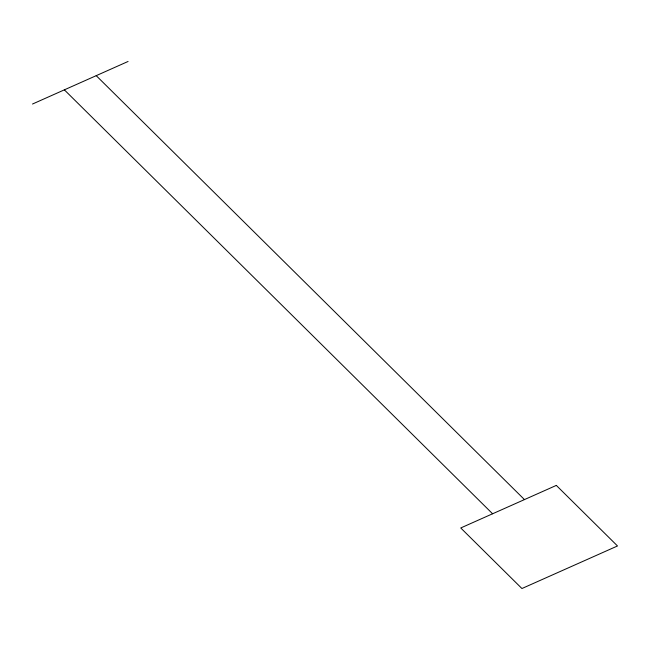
<?xml version="1.0" encoding="UTF-8"?>
<svg xmlns="http://www.w3.org/2000/svg" width="650" height="650" viewBox="0 0 650 650"><rect width="100%" height="100%" fill="white"/><g stroke="black" fill="none" stroke-linecap="round" stroke-linejoin="round"><path stroke-width="0.97" d="M32.5 104.032L128.074 61.474M96.216 75.66L524.461 499.59M64.358 89.846L492.602 513.776M556.319 485.404L460.744 527.962L521.926 588.526L617.5 545.967L556.319 485.404"/></g></svg>
